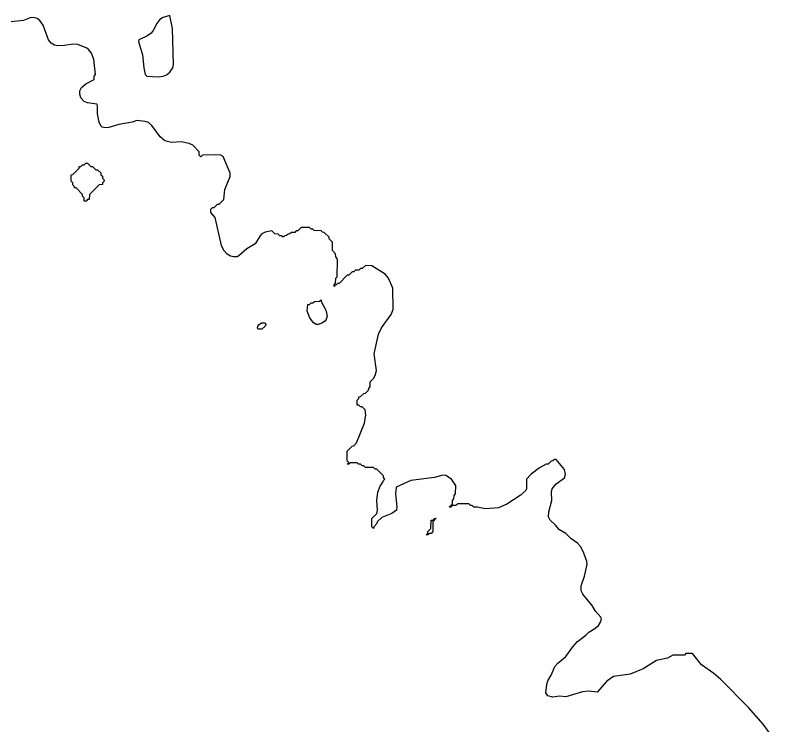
# Model space of a CAD drawing. Extents: x 474277 to 475042, y 254928 to 255625.
# Drawn here: x 474578.21 to 474614.04, y 255275.17 to 255308.29 of the extents above; entities that cross this region are included whole.
import ezdxf

# ---------------------------------------------------------------- set-up
doc = ezdxf.new("R2010")
doc.units = 0
doc.header["$MEASUREMENT"] = 0
doc.layers.add('BaseMapV2_DTM_export_MonNov09090547073261 — entities', color=1, linetype='CONTINUOUS')

msp = doc.modelspace()

# ---------------------------------------------------------------- linework, layer by layer
at = {"layer": 'BaseMapV2_DTM_export_MonNov09090547073261 — entities', "color": 15, "linetype": 'Continuous', "true_color": 0xb7484b}
for points in [[(474614.036, 255273.945, 84.5), (474613.085, 255275.236, 84.5), (474612.399, 255276.015, 84.5), (474611.104, 255277.319, 84.5), (474610.785, 255277.598, 84.5), (474610.199, 255278.009, 84.5), (474609.788, 255278.543, 84.5), (474609.482, 255278.541, 84.5), (474609.405, 255278.467, 84.5), (474608.868, 255278.465, 84.5), (474608.625, 255278.316, 84.5), (474608.101, 255278.209, 84.5), (474607.488, 255277.817, 84.5), (474606.875, 255277.575, 84.5), (474606.108, 255277.464, 84.5), (474605.792, 255277.242, 84.5), (474605.341, 255276.731, 84.5), (474604.958, 255276.776, 84.5), (474604.651, 255276.754, 84.5), (474603.884, 255276.516, 84.5), (474603.578, 255276.544, 84.5), (474603.271, 255276.509, 84.5), (474603.041, 255276.57, 84.5), (474602.946, 255276.705, 84.5), (474602.988, 255277.089, 84.5), (474603.041, 255277.267, 84.5), (474603.194, 255277.535, 84.5), (474603.366, 255277.932, 84.5), (474603.501, 255278.088, 84.5), (474603.875, 255278.392, 84.5), (474604.197, 255278.852, 84.5), (474604.421, 255279.09, 84.5), (474604.813, 255279.389, 84.5), (474604.958, 255279.538, 84.5), (474605.228, 255279.696, 84.5), (474605.403, 255279.849, 84.5), (474605.499, 255280.003, 84.5), (474605.543, 255280.156, 84.5), (474605.512, 255280.233, 84.5), (474605.264, 255280.511, 84.5), (474605.108, 255280.769, 84.5), (474604.669, 255281.306, 84.5), (474604.587, 255281.459, 84.5), (474604.59, 255281.689, 84.5), (474604.749, 255282.149, 84.5), (474604.87, 255282.686, 84.5), (474604.859, 255282.84, 84.5), (474604.69, 255283.3, 84.5), (474604.556, 255283.53, 84.5), (474604.422, 255283.683, 84.5), (474604.114, 255283.895, 84.5), (474603.884, 255284.131, 84.5), (474603.578, 255284.31, 84.5), (474603.396, 255284.526, 84.5), (474603.143, 255284.756, 84.5), (474603.064, 255284.91, 84.5), (474603.08, 255285.14, 84.5), (474603.23, 255285.677, 84.5), (474603.211, 255286.06, 84.5), (474603.239, 255286.213, 84.5), (474603.424, 255286.448, 84.5), (474603.808, 255286.72, 84.5), (474603.87, 255286.903, 84.5), (474603.808, 255287.115, 84.5), (474603.424, 255287.589, 84.5), (474603.348, 255287.589, 84.5), (474603.271, 255287.514, 84.5), (474603.194, 255287.509, 84.5), (474603.049, 255287.363, 84.5), (474602.964, 255287.359, 84.5), (474602.657, 255287.2, 84.5), (474602.259, 255286.903, 84.5), (474602.046, 255286.673, 84.5), (474602.045, 255286.213, 84.5), (474602.018, 255286.137, 84.5), (474601.742, 255285.907, 84.5), (474601.124, 255285.494, 84.5), (474600.741, 255285.324, 84.5), (474600.127, 255285.282, 84.5), (474599.744, 255285.367, 84.5), (474599.59, 255285.367, 84.5), (474599.514, 255285.442, 84.5), (474599.437, 255285.442, 84.5), (474599.36, 255285.515, 84.5), (474599.284, 255285.519, 84.5), (474598.824, 255285.519, 84.5), (474598.747, 255285.443, 84.5), (474598.594, 255285.439, 84.5), (474598.517, 255285.365, 84.5), (474598.44, 255285.362, 84.5), (474598.586, 255285.523, 84.5), (474598.591, 255285.677, 84.5), (474598.662, 255285.753, 84.5), (474598.667, 255285.907, 84.5), (474598.739, 255285.983, 84.5), (474598.743, 255286.367, 84.5), (474598.551, 255286.673, 84.5), (474598.287, 255286.829, 84.5), (474598.134, 255286.85, 84.5), (474597.75, 255286.743, 84.5), (474596.652, 255286.597, 84.5), (474595.961, 255286.29, 84.5), (474595.933, 255285.983, 84.5), (474595.997, 255285.37, 84.5), (474595.976, 255285.216, 84.5), (474595.757, 255285.063, 84.5), (474595.297, 255284.884, 84.5), (474595.074, 255284.68, 84.5), (474595.069, 255284.603, 84.5), (474594.918, 255284.45, 84.5), (474594.913, 255284.371, 84.5), (474594.836, 255284.442, 84.5), (474594.834, 255284.833, 84.5), (474595.059, 255285.063, 84.5), (474595.092, 255285.216, 84.5), (474595.058, 255285.677, 84.5), (474595.107, 255286.06, 84.5), (474595.22, 255286.336, 84.5), (474595.35, 255286.52, 84.5), (474595.373, 255286.605, 84.5), (474595.442, 255286.673, 84.5), (474595.373, 255286.742, 84.5), (474595.369, 255286.827, 84.5), (474595.293, 255286.903, 84.5), (474595.067, 255287.129, 84.5), (474594.982, 255287.133, 84.5), (474594.913, 255287.202, 84.5), (474594.53, 255287.207, 84.5), (474594.453, 255287.282, 84.5), (474594.376, 255287.284, 84.5), (474594.3, 255287.359, 84.5), (474594.215, 255287.363, 84.5), (474594.146, 255287.432, 84.5), (474593.84, 255287.432, 84.5), (474593.763, 255287.359, 84.5), (474593.686, 255287.359, 84.5), (474593.755, 255287.44, 84.5), (474593.684, 255287.517, 84.5), (474593.684, 255287.977, 84.5), (474593.916, 255288.21, 84.5), (474593.993, 255288.215, 84.5), (474594.121, 255288.36, 84.5), (474594.493, 255289.28, 84.5), (474594.545, 255289.664, 84.5), (474594.525, 255289.894, 84.5), (474594.376, 255290.043, 84.5), (474594.3, 255290.043, 84.5), (474594.223, 255290.116, 84.5), (474594.146, 255290.121, 84.5), (474594.143, 255290.354, 84.5), (474594.219, 255290.43, 84.5), (474594.223, 255290.51, 84.5), (474594.3, 255290.515, 84.5), (474594.453, 255290.664, 84.5), (474594.53, 255290.668, 84.5), (474594.675, 255290.814, 84.5), (474594.683, 255290.898, 84.5), (474594.752, 255290.967, 84.5), (474594.758, 255291.197, 84.5), (474594.909, 255291.351, 84.5), (474594.987, 255291.504, 84.5), (474595.047, 255291.734, 84.5), (474594.946, 255292.501, 84.5), (474595.141, 255293.421, 84.5), (474595.284, 255293.728, 84.5), (474595.733, 255294.341, 84.5), (474595.827, 255294.571, 84.5), (474595.808, 255295.568, 84.5), (474595.603, 255296.034, 84.5), (474595.45, 255296.225, 84.5), (474594.836, 255296.616, 84.5), (474594.53, 255296.633, 84.5), (474594.381, 255296.488, 84.5), (474594.3, 255296.483, 84.5), (474594.223, 255296.408, 84.5), (474594.07, 255296.403, 84.5), (474593.993, 255296.33, 84.5), (474593.916, 255296.33, 84.5), (474593.763, 255296.179, 84.5), (474593.686, 255296.173, 84.5), (474593.303, 255295.793, 84.5), (474593.226, 255295.793, 84.5), (474593.073, 255295.641, 84.5), (474593.073, 255295.729, 84.5), (474593.142, 255295.798, 84.5), (474593.15, 255296.036, 84.5), (474593.218, 255296.105, 84.5), (474593.222, 255296.871, 84.5), (474593.218, 255296.948, 84.5), (474593.147, 255297.025, 84.5), (474593.142, 255297.178, 84.5), (474592.994, 255297.331, 84.5), (474592.988, 255297.715, 84.5), (474592.843, 255297.865, 84.5), (474592.838, 255297.945, 84.5), (474592.613, 255298.17, 84.5), (474592.528, 255298.175, 84.5), (474592.46, 255298.243, 84.5), (474592.145, 255298.251, 84.5), (474592.076, 255298.32, 84.5), (474591.999, 255298.324, 84.5), (474591.923, 255298.397, 84.5), (474591.539, 255298.4, 84.5), (474591.386, 255298.248, 84.5), (474591.309, 255298.247, 84.5), (474591.233, 255298.17, 84.5), (474591.079, 255298.17, 84.5), (474591.003, 255298.096, 84.5), (474590.926, 255298.094, 84.5), (474590.849, 255298.019, 84.5), (474590.773, 255298.017, 84.5), (474590.696, 255297.942, 84.5), (474590.619, 255298.017, 84.5), (474590.543, 255298.017, 84.5), (474590.466, 255298.09, 84.5), (474590.308, 255298.098, 84.5), (474590.159, 255298.243, 84.5), (474589.853, 255298.182, 84.5), (474589.699, 255298.098, 84.5), (474589.622, 255298.013, 84.5), (474589.382, 255297.638, 84.5), (474589, 255297.408, 84.5), (474588.626, 255297.082, 84.5), (474588.549, 255297.038, 84.5), (474588.396, 255297.028, 84.5), (474588.242, 255297.066, 84.5), (474588.089, 255297.149, 84.5), (474587.922, 255297.331, 84.5), (474587.818, 255297.561, 84.5), (474587.522, 255298.865, 84.5), (474587.319, 255299.095, 84.5), (474587.32, 255299.248, 84.5), (474587.399, 255299.328, 84.5), (474587.476, 255299.333, 84.5), (474587.629, 255299.481, 84.5), (474587.706, 255299.483, 84.5), (474587.931, 255299.708, 84.5), (474587.982, 255300.168, 84.5), (474588.217, 255300.782, 84.5), (474588.218, 255300.935, 84.5), (474587.895, 255301.702, 84.5), (474587.782, 255301.768, 84.5), (474587.552, 255301.79, 84.5), (474586.939, 255301.771, 84.5), (474586.862, 255301.697, 84.5), (474586.785, 255301.771, 84.5), (474586.778, 255301.932, 84.5), (474586.479, 255302.236, 84.5), (474586.313, 255302.315, 84.5), (474585.942, 255302.386, 84.5), (474585.482, 255302.357, 84.5), (474585.175, 255302.434, 84.5), (474584.955, 255302.622, 84.5), (474584.576, 255303.159, 84.5), (474584.409, 255303.288, 84.5), (474584.255, 255303.345, 84.5), (474583.872, 255303.384, 84.5), (474583.653, 255303.312, 84.5), (474583.028, 255303.204, 84.5), (474582.568, 255303.062, 84.5), (474582.415, 255303.05, 84.5), (474582.257, 255303.082, 84.5), (474582.185, 255303.137, 84.5), (474582.108, 255303.307, 84.5), (474582.039, 255303.695, 84.5), (474582.039, 255304.079, 84.5), (474582.006, 255304.156, 84.5), (474581.571, 255304.209, 84.5), (474581.418, 255304.278, 84.5), (474581.265, 255304.448, 84.5), (474581.208, 255304.616, 84.5), (474581.219, 255304.769, 84.5), (474581.293, 255304.922, 84.5), (474581.495, 255305.091, 84.5), (474581.874, 255305.306, 84.5), (474581.876, 255305.459, 84.5), (474581.95, 255305.536, 84.5), (474581.872, 255306.226, 84.5), (474581.756, 255306.532, 84.5), (474581.635, 255306.686, 84.5), (474581.533, 255306.763, 84.5), (474581.111, 255306.924, 84.5), (474580.881, 255306.95, 84.5), (474580.498, 255306.877, 84.5), (474580.191, 255306.862, 84.5), (474580.038, 255306.897, 84.5), (474579.868, 255306.993, 84.5), (474579.746, 255307.146, 84.5), (474579.496, 255307.836, 84.5), (474579.348, 255308.045, 84.5), (474579.22, 255308.143, 84.5), (474579.041, 255308.196, 84.5), (474578.888, 255308.181, 84.5), (474578.581, 255308.051, 84.5), (474578.011, 255307.989, 84.5)], [(474585.099, 255305.449, 84.5), (474585.252, 255305.516, 84.5), (474585.405, 255305.642, 84.5), (474585.549, 255305.842, 84.5), (474585.588, 255305.996, 84.5), (474585.533, 255307.683, 84.5), (474585.405, 255308.288, 84.5), (474585.099, 255308.182, 84.5), (474584.945, 255308.091, 84.5), (474584.802, 255307.913, 84.5), (474584.639, 255307.578, 84.5), (474584.541, 255307.453, 84.5), (474584.332, 255307.311, 84.5), (474583.956, 255307.146, 84.5), (474583.952, 255307.069, 84.5), (474584.139, 255306.456, 84.5), (474584.194, 255305.842, 84.5), (474584.255, 255305.539, 84.5), (474584.332, 255305.461, 84.5), (474584.869, 255305.425, 84.5), (474585.099, 255305.449, 84.5)], [(474581.503, 255299.632, 84.5), (474581.418, 255299.624, 84.5), (474581.41, 255299.785, 84.5), (474581.341, 255299.854, 84.5), (474581.334, 255299.938, 84.5), (474581.035, 255300.241, 84.5), (474580.956, 255300.245, 84.5), (474580.95, 255300.322, 84.5), (474580.881, 255300.39, 84.5), (474580.878, 255300.475, 84.5), (474580.803, 255300.552, 84.5), (474580.802, 255300.858, 84.5), (474580.881, 255300.866, 84.5), (474581.107, 255301.088, 84.5), (474581.18, 255301.165, 84.5), (474581.188, 255301.245, 84.5), (474581.265, 255301.246, 84.5), (474581.341, 255301.323, 84.5), (474581.418, 255301.326, 84.5), (474581.487, 255301.395, 84.5), (474581.571, 255301.397, 84.5), (474581.725, 255301.246, 84.5), (474581.805, 255301.242, 84.5), (474581.955, 255301.093, 84.5), (474582.036, 255301.088, 84.5), (474582.185, 255300.94, 84.5), (474582.188, 255300.858, 84.5), (474582.262, 255300.785, 84.5), (474582.266, 255300.705, 84.5), (474582.338, 255300.633, 84.5), (474582.34, 255300.552, 84.5), (474582.266, 255300.475, 84.5), (474582.262, 255300.396, 84.5), (474582.108, 255300.39, 84.5), (474581.656, 255299.938, 84.5), (474581.65, 255299.708, 84.5), (474581.571, 255299.7, 84.5), (474581.503, 255299.632, 84.5)], [(474592.335, 255293.881, 84.5), (474592.229, 255293.882, 84.5), (474592.102, 255293.958, 84.5), (474591.931, 255294.188, 84.5), (474591.821, 255294.494, 84.5), (474591.842, 255294.801, 84.5), (474591.923, 255294.809, 84.5), (474591.999, 255294.882, 84.5), (474592.076, 255294.882, 84.5), (474592.153, 255294.956, 84.5), (474592.383, 255294.962, 84.5), (474592.46, 255295.033, 84.5), (474592.464, 255294.954, 84.5), (474592.69, 255294.552, 84.5), (474592.743, 255294.264, 84.5), (474592.699, 255294.111, 84.5), (474592.636, 255294.034, 84.5), (474592.529, 255293.958, 84.5), (474592.335, 255293.881, 84.5)], [(474589.7, 255293.651, 84.5), (474589.546, 255293.651, 84.5), (474589.502, 255293.728, 84.5), (474589.514, 255293.804, 84.5), (474589.568, 255293.881, 84.5), (474589.689, 255293.958, 84.5), (474589.853, 255293.958, 84.5), (474589.887, 255293.881, 84.5), (474589.862, 255293.804, 84.5), (474589.7, 255293.651, 84.5)], [(474597.448, 255284.066, 84.5), (474597.365, 255284.066, 84.5), (474597.436, 255284.143, 84.5), (474597.44, 255284.22, 84.5), (474597.589, 255284.373, 84.5), (474597.595, 255284.756, 84.5), (474597.674, 255284.761, 84.5), (474597.75, 255284.838, 84.5), (474597.827, 255284.841, 84.5), (474597.681, 255284.68, 84.5), (474597.681, 255284.22, 84.5), (474597.597, 255284.139, 84.5), (474597.52, 255284.139, 84.5), (474597.448, 255284.066, 84.5)]]:
    msp.add_polyline3d(points, dxfattribs=at)

doc.saveas('drawing.dxf')
